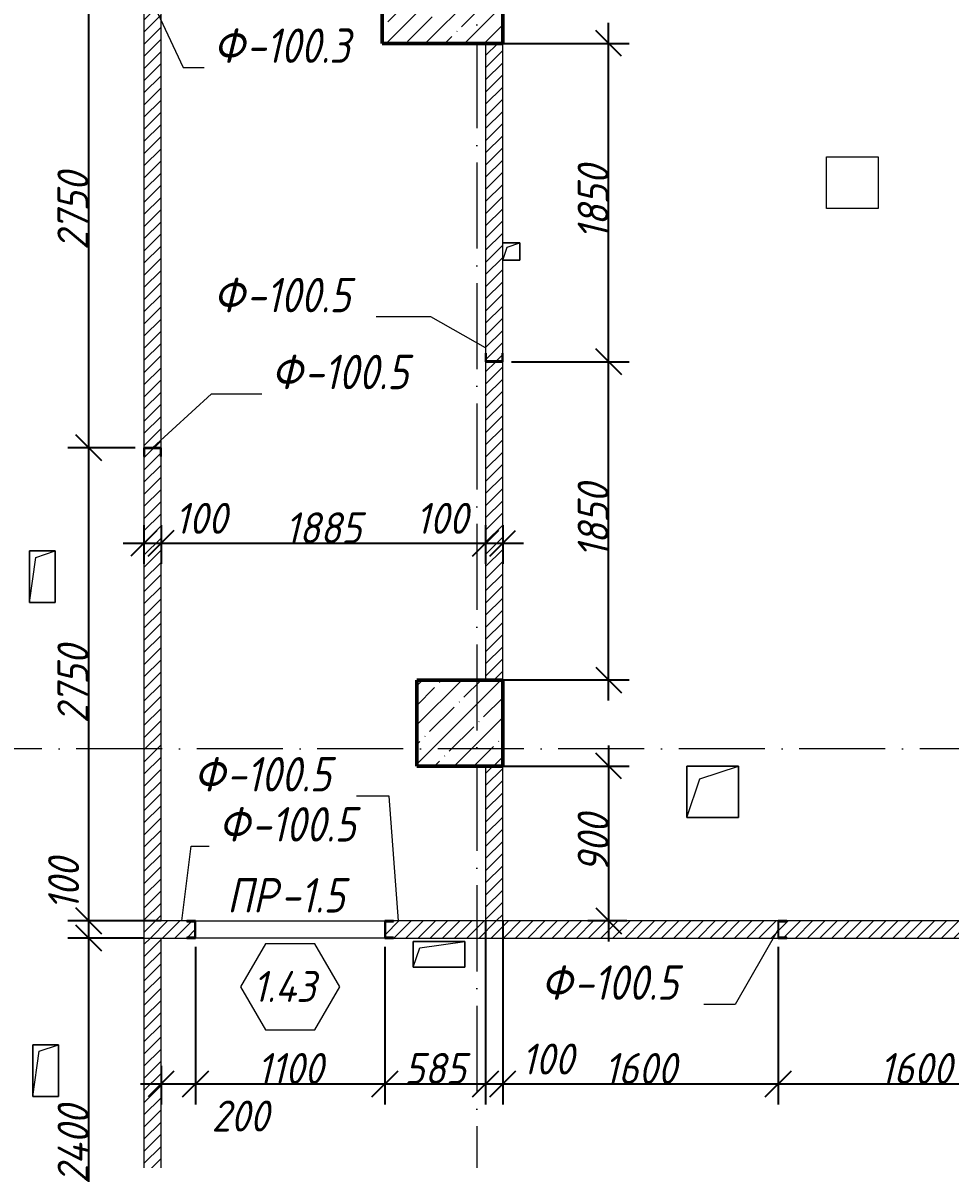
# Model space of a CAD drawing. Header units: millimetres. Extents: x -401725 to 250493, y 305116 to 802890.
# Drawn here: x -88539 to -83151, y 597612 to 604218 of the extents above; entities that cross this region are included whole.
import ezdxf

# ---------------------------------------------------------------- set-up
doc = ezdxf.new("R2010")
doc.units = ezdxf.units.MM
doc.linetypes.add('50_200_ШТРИХ_1Т_ш5_п1_п1_', pattern=[700, 500, -100, 0, -100])
for name, color, linetype, lineweight in [('A-____-____-DIMS', 7, 'Continuous', 9), ('A-DOOR-____-IDEN', 7, 'Continuous', 9), ('A-FLOR-____-OTLN', 7, 'Continuous', 9), ('A-GENM-____-IDEN', 7, 'Continuous', 9), ('A-GENM-____-MCUT', 7, 'Continuous', 25), ('A-GENM-____-OTLN', 7, 'Continuous', 9), ('A-GENM-____-OTLN-1', 7, 'Continuous', 25), ('A-WALL-FNSH-MCUT-1', 7, 'Continuous', 9), ('S-COLS-____-MCUT', 7, 'Continuous', 50), ('S-COLS-____-OTLN', 7, 'Continuous', 9), ('S-GRID-____-OTLN-1', 7, '50_200_ШТРИХ_1Т_ш5_п1_п1_', 9)]:
    doc.layers.add(name, color=color, linetype=linetype, lineweight=lineweight)
doc.layers.add('A-WALL-____-PATT-4', color=9, linetype='Continuous', lineweight=9, true_color=0x808080)
doc.layers.add('I-WALL-____-OTLN-2', color=7, linetype='Continuous', lineweight=9, true_color=0x000000)
doc.styles.add('ISOCPEUR_I_10', font='isocpeui.ttf', dxfattribs={"width": 0.9, "height": 180})
doc.styles.add('ISOCPEUR_I_14', font='isocpeui.ttf', dxfattribs={"width": 0.9, "height": 180})
doc.styles.add('ISOCPEUR_I_2', font='isocpeui.ttf', dxfattribs={"width": 0.85, "height": 2.3})
doc.dimstyles.new('ISO-1_8_0_9К_СРЕДНИЙ_Кладочные_5', dxfattribs={"dimscale": 304.8, "dimtxt": 179.276612, "dimasz": 0.492126, "dimexe": 0.393701, "dimexo": 0, "dimgap": 0, "dimtad": 1, "dimdec": 3, "dimrnd": 0.001, "dimdsep": 46, "dimtxsty": 'ISOCPEUR_I_10', "dimblk1": 'OBLIQUE', "dimblk2": 'OBLIQUE', "dimsah": 1, "dimcen": 0.09, "dimdle": 0.393701, "dimazin": 0, "dimtfac": 1, "dimtdec": 4, "dimtix": 1, "dimtmove": 2, "dimatfit": 3, "dimfxl": 1, "dimtvp": 1, "dimtolj": 1, "dimtzin": 0, "dimarcsym": 2})
doc.dimstyles.new('ISO-1_8_0_9К_СРЕДНИЙ_Кладочные_6', dxfattribs={"dimscale": 304.8, "dimtxt": 179.276612, "dimasz": 0.492126, "dimexe": 0.393701, "dimexo": 0, "dimgap": 0, "dimtad": 1, "dimdec": 3, "dimrnd": 0.001, "dimdsep": 46, "dimtxsty": 'ISOCPEUR_I_14', "dimblk1": 'OBLIQUE', "dimblk2": 'OBLIQUE', "dimsah": 1, "dimcen": 0.09, "dimdle": 0.393701, "dimazin": 0, "dimtfac": 1, "dimtdec": 4, "dimtix": 1, "dimtmove": 0, "dimatfit": 3, "dimfxl": 1, "dimtvp": 1, "dimtolj": 1, "dimtzin": 0, "dimarcsym": 2})
pattern_1 = [(45, (-175000.736, 544716.51), (-35.35534, 35.35534), [])]

# ---------------------------------------------------------------- blocks, each defined once
blk = doc.blocks.new('BSC_Колонна _Прямоугольная - 500х500-V126-АР1_Кладочный план 1 этажа в осях 1-64_Ю-ЯЯ')
at = {"layer": 'S-COLS-____-OTLN'}
h = blk.add_hatch(dxfattribs=at)
h.set_pattern_fill('FP_130', color=256, style=0, pattern_type=2)
h.set_pattern_definition([(315, (-55431.04, 89000), (114.04925, 114.04925), []), (315, (-55431.04, 88885.95), (114.04925, 114.04925), [201.613, -40.323, 3.353, -36.97])])
h.paths.add_polyline_path([(-250, 250), (-250, -250), (250, -250), (250, 250), (179.4, 250)], flags=0)
at = {"layer": 'S-COLS-____-MCUT'}
for p, q in [((250, 250), (-250, 250)), ((-250, 250), (-250, -250)), ((250, -250), (250, 250)), ((-250, -250), (250, -250))]:
    blk.add_line(p, q, dxfattribs=at)
blk = doc.blocks.new('BSC_Колонна _Прямоугольная - 500х700-V159-АР1_Кладочный план 1 этажа в осях 1-64_Ю-ЯЯ')
at = {"layer": 'S-COLS-____-OTLN'}
h = blk.add_hatch(dxfattribs=at)
h.set_pattern_fill('FP_164', color=256, style=0, pattern_type=2)
h.set_pattern_definition([(315, (-59631.04, 88900), (114.04925, 114.04925), []), (315, (-59631.04, 88785.95), (114.04925, 114.04925), [201.613, -40.323, 3.353, -36.97])])
h.paths.add_polyline_path([(-250, 350), (-250, -350), (250, -350), (250, 350)], flags=0)
at = {"layer": 'S-COLS-____-MCUT'}
for p, q in [((250, 350), (-250, 350)), ((-250, 350), (-250, -350)), ((250, -350), (250, 350)), ((-250, -350), (250, -350))]:
    blk.add_line(p, q, dxfattribs=at)
blk = doc.blocks.new('154_Фахверк_СКБ_Швеллер - Тип_100_4010-27789772-АР1_Кладочный план 1 этажа в осях 1-64_Ю-ЯЯ')
at = {"layer": 'A-GENM-____-MCUT'}
for p, q in [((175, 50), (125, 50)), ((125, 50), (125, -50)), ((128, 47), (175, 47)), ((128, -47), (128, 47)), ((175, 47), (175, 50)), ((125, -50), (175, -50)), ((175, -47), (128, -47)), ((175, -50), (175, -47))]:
    blk.add_line(p, q, dxfattribs=at)
blk = doc.blocks.new('AR_Отверстие прямоугольное _в плите_ - AR_Отверстие прямоугольное _в плите_-30459689-АР1_Кладочный план 1 этажа в осях 1-64_Ю-ЯЯ')
at = {"layer": 'A-GENM-____-OTLN'}
for p, q in [((150, 150), (-150, 150)), ((-150, 150), (-150, -150)), ((-75, 75), (150, 150)), ((150, -150), (150, 150)), ((-150, -150), (-75, 75)), ((-150, -150), (150, -150))]:
    blk.add_line(p, q, dxfattribs=at)
blk = doc.blocks.new('AR_Отверстие прямоугольное _в плите_ - AR_Отверстие прямоугольное _в плите_-30459702-АР1_Кладочный план 1 этажа в осях 1-64_Ю-ЯЯ')
at = {"layer": 'A-GENM-____-OTLN'}
for p, q in [((150, 75), (-150, 75)), ((-150, 75), (-150, -75)), ((-112.5, 37.5), (150, 75)), ((150, -75), (150, 75)), ((-150, -75), (-112.5, 37.5)), ((-150, -75), (150, -75))]:
    blk.add_line(p, q, dxfattribs=at)
blk = doc.blocks.new('AR_Отверстие прямоугольное _в плите_ - AR_Отверстие прямоугольное _в плите_-30459630-АР1_Кладочный план 1 этажа в осях 1-64_Ю-ЯЯ')
at = {"layer": 'A-GENM-____-OTLN'}
for p, q in [((75, 150), (-75, 150)), ((-75, 150), (-75, -150)), ((-37.5, 112.5), (75, 150)), ((75, -150), (75, 150)), ((-75, -150), (-37.5, 112.5)), ((-75, -150), (75, -150))]:
    blk.add_line(p, q, dxfattribs=at)
blk = doc.blocks.new('AR_Отверстие прямоугольное _в плите_ - AR_Отверстие прямоугольное _в плите_-30459871-АР1_Кладочный план 1 этажа в осях 1-64_Ю-ЯЯ')
at = {"layer": 'A-GENM-____-OTLN'}
for p, q in [((50, 50), (-50, 50)), ((-50, -50), (-25, 25)), ((-25, 25), (50, 50)), ((50, -50), (50, 50)), ((-50, -50), (50, -50))]:
    blk.add_line(p, q, dxfattribs=at)
blk = doc.blocks.new('Марка проема - марка проема-27336095-АР1_Кладочный план 1 этажа в осях 1-64_Ю-ЯЯ')
at = {"layer": 'A-DOOR-____-IDEN'}
for p, q in [((-1.439, 0.159), (-2.877, -2.333)), ((1.439, 0.159), (-1.439, 0.159)), ((2.877, -2.333), (1.439, 0.159)), ((-2.877, -2.333), (-1.439, -4.825)), ((1.439, -4.825), (2.877, -2.333)), ((-1.439, -4.825), (1.439, -4.825))]:
    blk.add_line(p, q, dxfattribs=at)
blk = doc.blocks.new('_Oblique')
at = {"color": 0, "linetype": 'ByBlock', "lineweight": -2}
blk.add_line((-0.5, -0.5), (0.5, 0.5), dxfattribs=at)
blk = doc.blocks.new('*D13070')
at = {"layer": 'A-____-____-DIMS', "color": 0, "lineweight": -2, "transparency": 16777216}
for p, q in [((-87535.7, 598847.6), (-87535.7, 597929.4)), ((-87735.7, 598155.4), (-87735.7, 597929.4)), ((-87855.7, 598049.4), (-87415.7, 598049.4))]:
    blk.add_line(p, q, dxfattribs=at)
at = {"layer": 'Defpoints', "color": 0, "transparency": 16777216}
for p in [(-87535.7, 598847.6), (-87735.7, 598155.4), (-87535.7, 598049.4)]:
    blk.add_point(p, dxfattribs=at)
at = {"layer": 'A-____-____-DIMS', "color": 0, "lineweight": -2, "transparency": 16777216, "xscale": 150, "yscale": 150, "zscale": 150, "rotation": 180}
blk.add_blockref('_Oblique', (-87735.7, 598049.4), dxfattribs=at)
at = {"layer": 'A-____-____-DIMS', "color": 0, "lineweight": -2, "transparency": 16777216, "xscale": 150, "yscale": 150, "zscale": 150}
blk.add_blockref('_Oblique', (-87535.7, 598049.4), dxfattribs=at)
at = {"layer": 'A-____-____-DIMS', "color": 0, "transparency": 16777216, "insert": (-87442.3, 597953.3), "char_height": 180, "width": 409.578, "attachment_point": 1, "line_spacing_factor": 1.149209, "style": 'ISOCPEUR_I_10'}
blk.add_mtext('\\A1;200', dxfattribs=at)
blk = doc.blocks.new('*D13071')
at = {"layer": 'A-____-____-DIMS', "color": 0, "lineweight": -2, "transparency": 16777216}
for p, q in [((-87535.7, 598847.6), (-87535.7, 597929.4)), ((-86435.7, 598847.6), (-86435.7, 597929.4)), ((-87655.7, 598049.4), (-86315.7, 598049.4))]:
    blk.add_line(p, q, dxfattribs=at)
at = {"layer": 'Defpoints', "color": 0, "transparency": 16777216}
for p in [(-87535.7, 598847.6), (-86435.7, 598847.6), (-86435.7, 598049.4)]:
    blk.add_point(p, dxfattribs=at)
at = {"layer": 'A-____-____-DIMS', "color": 0, "lineweight": -2, "transparency": 16777216, "xscale": 150, "yscale": 150, "zscale": 150, "rotation": 180}
blk.add_blockref('_Oblique', (-87535.7, 598049.4), dxfattribs=at)
at = {"layer": 'A-____-____-DIMS', "color": 0, "lineweight": -2, "transparency": 16777216, "xscale": 150, "yscale": 150, "zscale": 150}
blk.add_blockref('_Oblique', (-86435.7, 598049.4), dxfattribs=at)
at = {"layer": 'A-____-____-DIMS', "color": 0, "transparency": 16777216, "insert": (-86985.7, 598139.4), "char_height": 180, "width": 463.361, "attachment_point": 5, "style": 'ISOCPEUR_I_14'}
blk.add_mtext('\\A1;1100', dxfattribs=at)
blk = doc.blocks.new('*D13072')
at = {"layer": 'A-____-____-DIMS', "color": 0, "lineweight": -2, "transparency": 16777216}
for p, q in [((-85850.7, 598997.6), (-85850.7, 597929.4)), ((-86435.7, 598847.6), (-86435.7, 597929.4)), ((-86555.7, 598049.4), (-85730.7, 598049.4))]:
    blk.add_line(p, q, dxfattribs=at)
at = {"layer": 'Defpoints', "color": 0, "transparency": 16777216}
for p in [(-85850.7, 598997.6), (-86435.7, 598847.6), (-85850.7, 598049.4)]:
    blk.add_point(p, dxfattribs=at)
at = {"layer": 'A-____-____-DIMS', "color": 0, "lineweight": -2, "transparency": 16777216, "xscale": 150, "yscale": 150, "zscale": 150, "rotation": 180}
blk.add_blockref('_Oblique', (-86435.7, 598049.4), dxfattribs=at)
at = {"layer": 'A-____-____-DIMS', "color": 0, "lineweight": -2, "transparency": 16777216, "xscale": 150, "yscale": 150, "zscale": 150}
blk.add_blockref('_Oblique', (-85850.7, 598049.4), dxfattribs=at)
at = {"layer": 'A-____-____-DIMS', "color": 0, "transparency": 16777216, "insert": (-86143.2, 598139.4), "char_height": 180, "width": 409.578, "attachment_point": 5, "style": 'ISOCPEUR_I_14'}
blk.add_mtext('\\A1;585', dxfattribs=at)
blk = doc.blocks.new('*D13073')
at = {"layer": 'A-____-____-DIMS', "color": 0, "lineweight": -2, "transparency": 16777216}
for p, q in [((-85850.7, 598997.6), (-85850.7, 597929.4)), ((-85750.7, 598997.6), (-85750.7, 597929.4)), ((-85970.7, 598049.4), (-85630.7, 598049.4))]:
    blk.add_line(p, q, dxfattribs=at)
at = {"layer": 'Defpoints', "color": 0, "transparency": 16777216}
for p in [(-85850.7, 598997.6), (-85750.7, 598997.6), (-85750.7, 598049.4)]:
    blk.add_point(p, dxfattribs=at)
at = {"layer": 'A-____-____-DIMS', "color": 0, "lineweight": -2, "transparency": 16777216, "xscale": 150, "yscale": 150, "zscale": 150, "rotation": 180}
blk.add_blockref('_Oblique', (-85850.7, 598049.4), dxfattribs=at)
at = {"layer": 'A-____-____-DIMS', "color": 0, "lineweight": -2, "transparency": 16777216, "xscale": 150, "yscale": 150, "zscale": 150}
blk.add_blockref('_Oblique', (-85750.7, 598049.4), dxfattribs=at)
at = {"layer": 'A-____-____-DIMS', "color": 0, "transparency": 16777216, "insert": (-85640.8, 598284.5), "char_height": 180, "width": 368.207, "attachment_point": 1, "line_spacing_factor": 1.149209, "style": 'ISOCPEUR_I_10'}
blk.add_mtext('\\A1;100', dxfattribs=at)
blk = doc.blocks.new('*D13074')
at = {"layer": 'A-____-____-DIMS', "color": 0, "lineweight": -2, "transparency": 16777216}
for p, q in [((-85750.7, 598997.6), (-85750.7, 597929.4)), ((-84150.7, 598847.6), (-84150.7, 597929.4)), ((-85870.7, 598049.4), (-84030.7, 598049.4))]:
    blk.add_line(p, q, dxfattribs=at)
at = {"layer": 'Defpoints', "color": 0, "transparency": 16777216}
for p in [(-85750.7, 598997.6), (-84150.7, 598847.6), (-84150.7, 598049.4)]:
    blk.add_point(p, dxfattribs=at)
at = {"layer": 'A-____-____-DIMS', "color": 0, "lineweight": -2, "transparency": 16777216, "xscale": 150, "yscale": 150, "zscale": 150, "rotation": 180}
blk.add_blockref('_Oblique', (-85750.7, 598049.4), dxfattribs=at)
at = {"layer": 'A-____-____-DIMS', "color": 0, "lineweight": -2, "transparency": 16777216, "xscale": 150, "yscale": 150, "zscale": 150}
blk.add_blockref('_Oblique', (-84150.7, 598049.4), dxfattribs=at)
at = {"layer": 'A-____-____-DIMS', "color": 0, "transparency": 16777216, "insert": (-84950.7, 598139.4), "char_height": 180, "width": 504.733, "attachment_point": 5, "style": 'ISOCPEUR_I_14'}
blk.add_mtext('\\A1;1600', dxfattribs=at)
blk = doc.blocks.new('*D13075')
at = {"layer": 'A-____-____-DIMS', "color": 0, "lineweight": -2, "transparency": 16777216}
for p, q in [((-82550.7, 598997.6), (-82550.7, 597929.4)), ((-84150.7, 598847.6), (-84150.7, 597929.4)), ((-84270.7, 598049.4), (-82430.7, 598049.4))]:
    blk.add_line(p, q, dxfattribs=at)
at = {"layer": 'Defpoints', "color": 0, "transparency": 16777216}
for p in [(-82550.7, 598997.6), (-84150.7, 598847.6), (-82550.7, 598049.4)]:
    blk.add_point(p, dxfattribs=at)
at = {"layer": 'A-____-____-DIMS', "color": 0, "lineweight": -2, "transparency": 16777216, "xscale": 150, "yscale": 150, "zscale": 150, "rotation": 180}
blk.add_blockref('_Oblique', (-84150.7, 598049.4), dxfattribs=at)
at = {"layer": 'A-____-____-DIMS', "color": 0, "lineweight": -2, "transparency": 16777216, "xscale": 150, "yscale": 150, "zscale": 150}
blk.add_blockref('_Oblique', (-82550.7, 598049.4), dxfattribs=at)
at = {"layer": 'A-____-____-DIMS', "color": 0, "transparency": 16777216, "insert": (-83350.7, 598139.4), "char_height": 180, "width": 504.733, "attachment_point": 5, "style": 'ISOCPEUR_I_14'}
blk.add_mtext('\\A1;1600', dxfattribs=at)
blk = doc.blocks.new('*D13099')
at = {"layer": 'A-____-____-DIMS', "color": 0, "lineweight": -2, "transparency": 16777216}
for p, q in [((-85135.5, 600017.6), (-85135.5, 598877.6)), ((-85750.7, 599897.6), (-85015.5, 599897.6)), ((-85029.4, 598997.6), (-85255.5, 598997.6))]:
    blk.add_line(p, q, dxfattribs=at)
at = {"layer": 'Defpoints', "color": 0, "transparency": 16777216}
for p in [(-85750.7, 599897.6), (-85135.5, 598997.6), (-85029.4, 598997.6)]:
    blk.add_point(p, dxfattribs=at)
at = {"layer": 'A-____-____-DIMS', "color": 0, "lineweight": -2, "transparency": 16777216, "xscale": 150, "yscale": 150, "zscale": 150}
for p, rotation in [((-85135.5, 599897.6), 90), ((-85135.5, 598997.6), 270)]:
    blk.add_blockref('_Oblique', p, dxfattribs=dict(at, rotation=rotation))
at = {"layer": 'A-____-____-DIMS', "color": 0, "transparency": 16777216, "insert": (-85225.5, 599447.6), "char_height": 180, "width": 409.578, "attachment_point": 5, "rotation": 90, "style": 'ISOCPEUR_I_14'}
blk.add_mtext('\\A1;900', dxfattribs=at)
blk = doc.blocks.new('*D13100')
at = {"layer": 'A-____-____-DIMS', "color": 0, "lineweight": -2, "transparency": 16777216}
for p, q in [((-85135.5, 600277.6), (-85135.5, 602367.6)), ((-85700.7, 602247.6), (-85015.5, 602247.6)), ((-85750.7, 600397.6), (-85015.5, 600397.6))]:
    blk.add_line(p, q, dxfattribs=at)
at = {"layer": 'Defpoints', "color": 0, "transparency": 16777216}
for p in [(-85700.7, 602247.6), (-85135.5, 602247.6), (-85750.7, 600397.6)]:
    blk.add_point(p, dxfattribs=at)
at = {"layer": 'A-____-____-DIMS', "color": 0, "lineweight": -2, "transparency": 16777216, "xscale": 150, "yscale": 150, "zscale": 150}
for p, rotation in [((-85135.5, 602247.6), 90), ((-85135.5, 600397.6), 270)]:
    blk.add_blockref('_Oblique', p, dxfattribs=dict(at, rotation=rotation))
at = {"layer": 'A-____-____-DIMS', "color": 0, "transparency": 16777216, "insert": (-85225.5, 601322.6), "char_height": 180, "width": 504.733, "attachment_point": 5, "rotation": 90, "style": 'ISOCPEUR_I_14'}
blk.add_mtext('\\A1;1850', dxfattribs=at)
blk = doc.blocks.new('*D13101')
at = {"layer": 'A-____-____-DIMS', "color": 0, "lineweight": -2, "transparency": 16777216}
for p, q in [((-85135.5, 602127.6), (-85135.5, 604217.6)), ((-85750.7, 604097.6), (-85015.5, 604097.6)), ((-85700.7, 602247.6), (-85015.5, 602247.6))]:
    blk.add_line(p, q, dxfattribs=at)
at = {"layer": 'Defpoints', "color": 0, "transparency": 16777216}
for p in [(-85750.7, 604097.6), (-85135.5, 604097.6), (-85700.7, 602247.6)]:
    blk.add_point(p, dxfattribs=at)
at = {"layer": 'A-____-____-DIMS', "color": 0, "lineweight": -2, "transparency": 16777216, "xscale": 150, "yscale": 150, "zscale": 150}
for p, rotation in [((-85135.5, 604097.6), 90), ((-85135.5, 602247.6), 270)]:
    blk.add_blockref('_Oblique', p, dxfattribs=dict(at, rotation=rotation))
at = {"layer": 'A-____-____-DIMS', "color": 0, "transparency": 16777216, "insert": (-85225.5, 603172.6), "char_height": 180, "width": 504.733, "attachment_point": 5, "rotation": 90, "style": 'ISOCPEUR_I_14'}
blk.add_mtext('\\A1;1850', dxfattribs=at)
blk = doc.blocks.new('*D13131')
at = {"layer": 'A-____-____-DIMS', "color": 0, "lineweight": -2, "transparency": 16777216}
for p, q in [((-87835.7, 601298.1), (-87835.7, 601072)), ((-87735.7, 601298.1), (-87735.7, 601072)), ((-87955.7, 601192), (-87615.7, 601192))]:
    blk.add_line(p, q, dxfattribs=at)
at = {"layer": 'Defpoints', "color": 0, "transparency": 16777216}
for p in [(-87835.7, 601298.1), (-87735.7, 601298.1), (-87735.7, 601192)]:
    blk.add_point(p, dxfattribs=at)
at = {"layer": 'A-____-____-DIMS', "color": 0, "lineweight": -2, "transparency": 16777216, "xscale": 150, "yscale": 150, "zscale": 150, "rotation": 180}
blk.add_blockref('_Oblique', (-87835.7, 601192), dxfattribs=at)
at = {"layer": 'A-____-____-DIMS', "color": 0, "lineweight": -2, "transparency": 16777216, "xscale": 150, "yscale": 150, "zscale": 150}
blk.add_blockref('_Oblique', (-87735.7, 601192), dxfattribs=at)
at = {"layer": 'A-____-____-DIMS', "color": 0, "transparency": 16777216, "insert": (-87655.1, 601427.2), "char_height": 180, "width": 368.207, "attachment_point": 1, "line_spacing_factor": 1.149209, "style": 'ISOCPEUR_I_10'}
blk.add_mtext('\\A1;100', dxfattribs=at)
blk = doc.blocks.new('*D13132')
at = {"layer": 'A-____-____-DIMS', "color": 0, "lineweight": -2, "transparency": 16777216}
for p, q in [((-87735.7, 601298.1), (-87735.7, 601072)), ((-85850.7, 601298.1), (-85850.7, 601072)), ((-87855.7, 601192), (-85730.7, 601192))]:
    blk.add_line(p, q, dxfattribs=at)
at = {"layer": 'Defpoints', "color": 0, "transparency": 16777216}
for p in [(-87735.7, 601298.1), (-85850.7, 601298.1), (-85850.7, 601192)]:
    blk.add_point(p, dxfattribs=at)
at = {"layer": 'A-____-____-DIMS', "color": 0, "lineweight": -2, "transparency": 16777216, "xscale": 150, "yscale": 150, "zscale": 150, "rotation": 180}
blk.add_blockref('_Oblique', (-87735.7, 601192), dxfattribs=at)
at = {"layer": 'A-____-____-DIMS', "color": 0, "lineweight": -2, "transparency": 16777216, "xscale": 150, "yscale": 150, "zscale": 150}
blk.add_blockref('_Oblique', (-85850.7, 601192), dxfattribs=at)
at = {"layer": 'A-____-____-DIMS', "color": 0, "transparency": 16777216, "insert": (-86793.2, 601282), "char_height": 180, "width": 504.733, "attachment_point": 5, "style": 'ISOCPEUR_I_14'}
blk.add_mtext('\\A1;1885', dxfattribs=at)
blk = doc.blocks.new('*D13133')
at = {"layer": 'A-____-____-DIMS', "color": 0, "lineweight": -2, "transparency": 16777216}
for p, q in [((-85850.7, 601298.1), (-85850.7, 601072)), ((-85750.7, 601298.1), (-85750.7, 601072)), ((-85970.7, 601192), (-85630.7, 601192))]:
    blk.add_line(p, q, dxfattribs=at)
at = {"layer": 'Defpoints', "color": 0, "transparency": 16777216}
for p in [(-85850.7, 601298.1), (-85750.7, 601298.1), (-85750.7, 601192)]:
    blk.add_point(p, dxfattribs=at)
at = {"layer": 'A-____-____-DIMS', "color": 0, "lineweight": -2, "transparency": 16777216, "xscale": 150, "yscale": 150, "zscale": 150, "rotation": 180}
blk.add_blockref('_Oblique', (-85850.7, 601192), dxfattribs=at)
at = {"layer": 'A-____-____-DIMS', "color": 0, "lineweight": -2, "transparency": 16777216, "xscale": 150, "yscale": 150, "zscale": 150}
blk.add_blockref('_Oblique', (-85750.7, 601192), dxfattribs=at)
at = {"layer": 'A-____-____-DIMS', "color": 0, "transparency": 16777216, "insert": (-86255.8, 601427.2), "char_height": 180, "width": 368.207, "attachment_point": 1, "line_spacing_factor": 1.149209, "style": 'ISOCPEUR_I_10'}
blk.add_mtext('\\A1;100', dxfattribs=at)
blk = doc.blocks.new('*D12864')
at = {"layer": 'A-____-____-DIMS', "color": 0, "lineweight": -2, "transparency": 16777216}
for p, q in [((-88156.8, 604617.6), (-88156.8, 601627.6)), ((-87885.7, 604497.6), (-88276.8, 604497.6)), ((-87885.7, 601747.6), (-88276.8, 601747.6))]:
    blk.add_line(p, q, dxfattribs=at)
at = {"layer": 'Defpoints', "color": 0, "transparency": 16777216}
for p in [(-87885.7, 604497.6), (-88156.8, 601747.6), (-87885.7, 601747.6)]:
    blk.add_point(p, dxfattribs=at)
at = {"layer": 'A-____-____-DIMS', "color": 0, "lineweight": -2, "transparency": 16777216, "xscale": 150, "yscale": 150, "zscale": 150}
for p, rotation in [((-88156.8, 604497.6), 90), ((-88156.8, 601747.6), 270)]:
    blk.add_blockref('_Oblique', p, dxfattribs=dict(at, rotation=rotation))
at = {"layer": 'A-____-____-DIMS', "color": 0, "transparency": 16777216, "insert": (-88247.9, 603122.6), "char_height": 180, "width": 546.104, "attachment_point": 5, "rotation": 90, "style": 'ISOCPEUR_I_14'}
blk.add_mtext('\\A1;2750', dxfattribs=at)
blk = doc.blocks.new('*D12865')
at = {"layer": 'A-____-____-DIMS', "color": 0, "lineweight": -2, "transparency": 16777216}
for p, q in [((-88156.8, 601867.6), (-88156.8, 598877.6)), ((-87885.7, 601747.6), (-88276.8, 601747.6)), ((-87735.7, 598997.6), (-88276.8, 598997.6))]:
    blk.add_line(p, q, dxfattribs=at)
at = {"layer": 'Defpoints', "color": 0, "transparency": 16777216}
for p in [(-87885.7, 601747.6), (-88156.8, 598997.6), (-87735.7, 598997.6)]:
    blk.add_point(p, dxfattribs=at)
at = {"layer": 'A-____-____-DIMS', "color": 0, "lineweight": -2, "transparency": 16777216, "xscale": 150, "yscale": 150, "zscale": 150}
for p, rotation in [((-88156.8, 601747.6), 90), ((-88156.8, 598997.6), 270)]:
    blk.add_blockref('_Oblique', p, dxfattribs=dict(at, rotation=rotation))
at = {"layer": 'A-____-____-DIMS', "color": 0, "transparency": 16777216, "insert": (-88247.9, 600372.6), "char_height": 180, "width": 546.104, "attachment_point": 5, "rotation": 90, "style": 'ISOCPEUR_I_14'}
blk.add_mtext('\\A1;2750', dxfattribs=at)
blk = doc.blocks.new('*D12866')
at = {"layer": 'A-____-____-DIMS', "color": 0, "lineweight": -2, "transparency": 16777216}
for p, q in [((-88156.8, 599117.6), (-88156.8, 598777.6)), ((-87735.7, 598997.6), (-88276.8, 598997.6)), ((-87835.7, 598897.6), (-88276.8, 598897.6))]:
    blk.add_line(p, q, dxfattribs=at)
at = {"layer": 'Defpoints', "color": 0, "transparency": 16777216}
for p in [(-87735.7, 598997.6), (-88156.8, 598897.6), (-87835.7, 598897.6)]:
    blk.add_point(p, dxfattribs=at)
at = {"layer": 'A-____-____-DIMS', "color": 0, "lineweight": -2, "transparency": 16777216, "xscale": 150, "yscale": 150, "zscale": 150}
for p, rotation in [((-88156.8, 598997.6), 90), ((-88156.8, 598897.6), 270)]:
    blk.add_blockref('_Oblique', p, dxfattribs=dict(at, rotation=rotation))
at = {"layer": 'A-____-____-DIMS', "color": 0, "transparency": 16777216, "insert": (-88391.9, 599058.9), "char_height": 180, "width": 368.207, "attachment_point": 1, "rotation": 90, "line_spacing_factor": 1.149209, "style": 'ISOCPEUR_I_10'}
blk.add_mtext('\\A1;100', dxfattribs=at)
blk = doc.blocks.new('*D12867')
at = {"layer": 'A-____-____-DIMS', "color": 0, "lineweight": -2, "transparency": 16777216}
for p, q in [((-88156.8, 599017.6), (-88156.8, 596377.6)), ((-87835.7, 598897.6), (-88276.8, 598897.6)), ((-88050.7, 596497.6), (-88276.8, 596497.6))]:
    blk.add_line(p, q, dxfattribs=at)
at = {"layer": 'Defpoints', "color": 0, "transparency": 16777216}
for p in [(-87835.7, 598897.6), (-88156.8, 596497.6), (-88050.7, 596497.6)]:
    blk.add_point(p, dxfattribs=at)
at = {"layer": 'A-____-____-DIMS', "color": 0, "lineweight": -2, "transparency": 16777216, "xscale": 150, "yscale": 150, "zscale": 150}
for p, rotation in [((-88156.8, 598897.6), 90), ((-88156.8, 596497.6), 270)]:
    blk.add_blockref('_Oblique', p, dxfattribs=dict(at, rotation=rotation))
at = {"layer": 'A-____-____-DIMS', "color": 0, "transparency": 16777216, "insert": (-88246.8, 597697.6), "char_height": 180, "width": 562.653, "attachment_point": 5, "rotation": 90, "style": 'ISOCPEUR_I_14'}
blk.add_mtext('\\A1;2400', dxfattribs=at)

msp = doc.modelspace()

# ---------------------------------------------------------------- hatches: boundary and pattern name
at = {"layer": 'A-WALL-____-PATT-4'}
h = msp.add_hatch(dxfattribs=at)
h.set_pattern_fill('FP_5', color=256, style=0, pattern_type=2)
h.set_pattern_definition(pattern_1)
h.paths.add_polyline_path([(-87735.7357, 598997.5526), (-87735.7357, 601697.5526), (-87738.7357, 601697.5526), (-87738.7357, 601744.5526), (-87832.7357, 601744.5526), (-87832.7357, 601697.5526), (-87835.7357, 601697.5526), (-87835.7357, 598997.5526)], flags=0)
h.paths.add_polyline_path([(-87785.7357, 601747.5526), (-87735.7357, 601747.5526), (-87735.7357, 604447.5526), (-87738.7357, 604447.5526), (-87738.7357, 604494.5526), (-87832.7357, 604494.5526), (-87832.7357, 604447.5526), (-87835.7357, 604447.5526), (-87835.7357, 601747.5526), (-87832.7357, 601747.5526)], flags=0)
h.paths.add_polyline_path([(-87832.7357, 605600.5526), (-87738.7357, 605600.5526), (-87738.7357, 605647.5526), (-87735.7357, 605647.5526), (-87735.7357, 606497.5526), (-87835.7357, 606497.5526), (-87835.7357, 605647.5526), (-87832.7357, 605647.5526)], flags=0)
h = msp.add_hatch(dxfattribs=at)
h.set_pattern_fill('FP_5', color=256, style=0, pattern_type=2)
h.set_pattern_definition(pattern_1)
h.paths.add_polyline_path([(-85750.7357, 600397.5526), (-85750.7357, 602247.5526), (-85850.7357, 602247.5526), (-85850.7357, 600397.5526)], flags=0)
h.paths.add_polyline_path([(-85753.7357, 602250.5526), (-85753.7357, 602297.5526), (-85750.7357, 602297.5526), (-85750.7357, 604097.5526), (-85850.7357, 604097.5526), (-85850.7357, 602297.5526), (-85847.7357, 602297.5526), (-85847.7357, 602250.5526)], flags=0)
h = msp.add_hatch(dxfattribs=at)
h.set_pattern_fill('FP_5', color=256, style=0, pattern_type=2)
h.set_pattern_definition(pattern_1)
h.paths.add_polyline_path([(-85850.7357, 598997.5526), (-85750.7357, 598997.5526), (-85750.7357, 599897.5526), (-85850.7357, 599897.5526)], flags=0)
h = msp.add_hatch(dxfattribs=at)
h.set_pattern_fill('FP_5', color=256, style=0, pattern_type=2)
h.set_pattern_definition(pattern_1)
h.paths.add_polyline_path([(-78634.7357, 598897.5526), (-78350.7357, 598897.5526), (-78350.7357, 598997.5526), (-78634.7357, 598997.5526), (-78634.7357, 598989.9526), (-78676.2357, 598989.9526), (-78676.2357, 598905.1526), (-78634.7357, 598905.1526)], flags=0)
h.paths.add_polyline_path([(-81339.6716, 598897.5526), (-79830.7357, 598897.5526), (-79830.7357, 598900.5526), (-79783.7357, 598900.5526), (-79783.7357, 598994.5526), (-79830.7357, 598994.5526), (-79830.7357, 598997.5526), (-84100.7357, 598997.5526), (-84100.7357, 598994.5526), (-84147.7357, 598994.5526), (-84147.7357, 598900.5526), (-84100.7357, 598900.5526), (-84100.7357, 598897.5526), (-83107.1359, 598897.5526)], flags=0)
h.paths.add_polyline_path([(-77650.7357, 598897.5526), (-77650.7357, 598997.5526), (-78150.7357, 598997.5526), (-78150.7357, 598897.5526), (-77804.743, 598897.5526)], flags=0)
h.paths.add_polyline_path([(-84150.7357, 598897.5526), (-84150.7357, 598997.5526), (-86385.7357, 598997.5526), (-86385.7357, 598994.5526), (-86432.7357, 598994.5526), (-86432.7357, 598900.5526), (-86385.7357, 598900.5526), (-86385.7357, 598897.5526), (-84874.6002, 598897.5526)], flags=0)
h.paths.add_polyline_path([(-87835.7357, 598897.5526), (-87585.7357, 598897.5526), (-87585.7357, 598900.5526), (-87538.7357, 598900.5526), (-87538.7357, 598994.5526), (-87585.7357, 598994.5526), (-87585.7357, 598997.5526), (-87835.7357, 598997.5526)], flags=0)
h = msp.add_hatch(dxfattribs=at)
h.set_pattern_fill('FP_5', color=256, style=0, pattern_type=2)
h.set_pattern_definition(pattern_1)
h.paths.add_polyline_path([(-87835.7357, 596497.5526), (-87735.7357, 596497.5526), (-87735.7357, 598897.5526), (-87835.7357, 598897.5526), (-87835.7357, 598712.499)], flags=0)

# ---------------------------------------------------------------- linework, layer by layer
at = {"layer": 'A-FLOR-____-OTLN'}
for p, q in [((-83870.2789, 603437.5526), (-83570.2789, 603437.5526)), ((-83870.2789, 603137.5526), (-83870.2789, 603437.5526)), ((-83570.2789, 603437.5526), (-83570.2789, 603137.5526)), ((-83570.2789, 603137.5526), (-83870.2789, 603137.5526)), ((-85750.7357, 602937.5526), (-85650.7357, 602937.5526)), ((-85650.7357, 602937.5526), (-85650.7357, 602837.5526)), ((-85650.7357, 602837.5526), (-85750.7357, 602837.5526)), ((-88500.7357, 601147.5526), (-88350.7357, 601147.5526)), ((-88500.7357, 600847.5526), (-88500.7357, 601147.5526)), ((-88350.7357, 601147.5526), (-88350.7357, 600847.5526)), ((-88350.7357, 600847.5526), (-88500.7357, 600847.5526)), ((-84680.7357, 599897.5526), (-84380.7357, 599897.5526)), ((-84680.7357, 599597.5526), (-84680.7357, 599897.5526)), ((-84380.7357, 599897.5526), (-84380.7357, 599597.5526)), ((-84380.7357, 599597.5526), (-84680.7357, 599597.5526)), ((-86270.7357, 598727.5526), (-86270.7357, 598877.5526)), ((-86270.7357, 598877.5526), (-85970.7357, 598877.5526)), ((-85970.7357, 598877.5526), (-85970.7357, 598727.5526)), ((-85970.7357, 598727.5526), (-86270.7357, 598727.5526)), ((-88480.7357, 598277.5526), (-88330.7357, 598277.5526)), ((-88480.7357, 597977.5526), (-88480.7357, 598277.5526)), ((-88330.7357, 598277.5526), (-88330.7357, 597977.5526)), ((-88330.7357, 597977.5526), (-88480.7357, 597977.5526))]:
    msp.add_line(p, q, dxfattribs=at)
at = {"layer": 'A-GENM-____-IDEN'}
for p, q in [((-87785.7357, 604337.5526), (-87607.9667, 603957.4096)), ((-87607.9667, 603957.4096), (-87485.7357, 603957.4096)), ((-86168.2357, 602507.8022), (-86485.7357, 602507.8022)), ((-85850.7357, 602327.5526), (-86168.2357, 602507.8022)), ((-87785.7357, 601747.5526), (-87442.629, 602060.6679)), ((-87442.629, 602060.6679), (-87149.5224, 602060.6679)), ((-86410.7357, 599722.5024), (-86599.5554, 599722.5024)), ((-86355.7357, 598997.5526), (-86410.7357, 599722.5024)), ((-87615.7357, 598997.5526), (-87560.7357, 599431.5355)), ((-87560.7357, 599431.5355), (-87455.4166, 599431.5355)), ((-84150.7357, 598947.5526), (-84400.0111, 598511.5355)), ((-84400.0111, 598511.5355), (-84582.3017, 598511.5355))]:
    msp.add_line(p, q, dxfattribs=at)
at = {"layer": 'A-WALL-FNSH-MCUT-1'}
for p, q in [((-87835.7357, 604447.5526), (-87835.7357, 601747.5526)), ((-87735.7357, 601747.5526), (-87735.7357, 604447.5526)), ((-85850.7357, 604097.5526), (-85850.7357, 602297.5526)), ((-85750.7357, 602297.5526), (-85750.7357, 604097.5526)), ((-85850.7357, 602247.5526), (-85850.7357, 600397.5526)), ((-85750.7357, 600397.5526), (-85750.7357, 602247.5526)), ((-87835.7357, 601697.5526), (-87835.7357, 596497.5526)), ((-87735.7357, 598997.5526), (-87735.7357, 601697.5526)), ((-85850.7357, 599897.5526), (-85850.7357, 598997.5526)), ((-85750.7357, 598997.5526), (-85750.7357, 599897.5526)), ((-87585.7357, 598997.5526), (-87735.7357, 598997.5526)), ((-84150.7357, 598997.5526), (-86385.7357, 598997.5526)), ((-79830.7357, 598997.5526), (-84100.7357, 598997.5526)), ((-87835.7357, 598897.5526), (-87585.7357, 598897.5526)), ((-87735.7357, 596397.5526), (-87735.7357, 598897.5526)), ((-86385.7357, 598897.5526), (-84150.7357, 598897.5526)), ((-84100.7357, 598897.5526), (-79830.7357, 598897.5526))]:
    msp.add_line(p, q, dxfattribs=at)
at = {"layer": 'I-WALL-____-OTLN-2'}
for p, q in [((-87535.7357, 598997.5526), (-86435.7357, 598997.5526)), ((-86435.7357, 598897.5526), (-87535.7357, 598897.5526))]:
    msp.add_line(p, q, dxfattribs=at)
at = {"layer": 'S-GRID-____-OTLN-1'}
for p, q in [((-85900.7357, 635609.362), (-85900.7357, 584985.5274)), ((-70926.3291, 599997.5526), (-179669.5059, 599997.5526))]:
    msp.add_line(p, q, dxfattribs=at)

# ---------------------------------------------------------------- block references
at = {"layer": 'A-DOOR-____-IDEN', "xscale": 99.99999999999993, "yscale": 99.99999999999993, "zscale": 99.99999999999993}
msp.add_blockref('Марка проема - марка проема-27336095-АР1_Кладочный план 1 этажа в осях 1-64_Ю-ЯЯ', (-86985.7357, 598847.5526), dxfattribs=at)
at = {"layer": 'A-GENM-____-OTLN'}
for name, p in [('AR_Отверстие прямоугольное _в плите_ - AR_Отверстие прямоугольное _в плите_-30459871-АР1_Кладочный план 1 этажа в осях 1-64_Ю-ЯЯ', (-85700.7357, 602887.5526)), ('AR_Отверстие прямоугольное _в плите_ - AR_Отверстие прямоугольное _в плите_-30459630-АР1_Кладочный план 1 этажа в осях 1-64_Ю-ЯЯ', (-88425.7357, 600997.5526)), ('AR_Отверстие прямоугольное _в плите_ - AR_Отверстие прямоугольное _в плите_-30459689-АР1_Кладочный план 1 этажа в осях 1-64_Ю-ЯЯ', (-84530.7357, 599747.5526)), ('AR_Отверстие прямоугольное _в плите_ - AR_Отверстие прямоугольное _в плите_-30459702-АР1_Кладочный план 1 этажа в осях 1-64_Ю-ЯЯ', (-86120.7357, 598802.5526)), ('AR_Отверстие прямоугольное _в плите_ - AR_Отверстие прямоугольное _в плите_-30459630-АР1_Кладочный план 1 этажа в осях 1-64_Ю-ЯЯ', (-88405.7357, 598127.5526))]:
    msp.add_blockref(name, p, dxfattribs=at)
at = {"layer": 'A-GENM-____-OTLN-1'}
for p, rotation in [((-85800.7357, 602122.5526), 89.99999999999993), ((-87785.7357, 601872.5526), 269.9999999999999), ((-87410.7357, 598947.5526), 180)]:
    msp.add_blockref('154_Фахверк_СКБ_Швеллер - Тип_100_4010-27789772-АР1_Кладочный план 1 этажа в осях 1-64_Ю-ЯЯ', p, dxfattribs=dict(at, rotation=rotation))
for p in [(-86560.7357, 598947.5526), (-84275.7357, 598947.5526)]:
    msp.add_blockref('154_Фахверк_СКБ_Швеллер - Тип_100_4010-27789772-АР1_Кладочный план 1 этажа в осях 1-64_Ю-ЯЯ', p, dxfattribs=at)
at = {"layer": 'S-COLS-____-OTLN', "rotation": 89.9999999999999}
for name, p in [('BSC_Колонна _Прямоугольная - 500х700-V159-АР1_Кладочный план 1 этажа в осях 1-64_Ю-ЯЯ', (-86100.7357, 604347.5526)), ('BSC_Колонна _Прямоугольная - 500х500-V126-АР1_Кладочный план 1 этажа в осях 1-64_Ю-ЯЯ', (-86000.7357, 600147.5526))]:
    msp.add_blockref(name, p, dxfattribs=at)

# ---------------------------------------------------------------- texts
at = {"layer": 'A-DOOR-____-IDEN', "attachment_point": 1}
for s, insert, char_height, width, style in [('ПР', (-87352.2561, 599246.0721), 200, 375.18975, 'ISOCPEUR_I_2'), ('-1.5', (-87042.6936, 599246.0721), 200, 505.063125, 'ISOCPEUR_I_2'), ('1.43', (-87201.9248, 598706.3721), 180, 476.202375, 'ISOCPEUR_I_14')]:
    msp.add_mtext(s, dxfattribs=dict(at, insert=insert, char_height=char_height, width=width, style=style))
at = {"layer": 'A-GENM-____-IDEN', "char_height": 200, "attachment_point": 1, "style": 'ISOCPEUR_I_2'}
for s, insert, width in [('\\fISOCPEUR|b0|i1|c204|p34|;\\W.9;Ф', (-87432.2924, 604184.5258), 230.886), ('-100.3', (-87241.7924, 604184.5258), 822.531375), ('\\fISOCPEUR|b0|i1|c204|p34|;\\W.9;Ф', (-87432.2924, 602734.9183), 230.886), ('-100.5', (-87241.7924, 602734.9183), 822.531375), ('\\fISOCPEUR|b0|i1|c204|p34|;\\W.9;Ф', (-87096.079, 602287.7841), 230.886), ('-100.5', (-86905.579, 602287.7841), 822.531375), ('\\fISOCPEUR|b0|i1|c204|p34|;\\W.9;Ф', (-87546.112, 599949.6186), 230.886), ('-100.5', (-87355.612, 599949.6186), 822.531375), ('\\fISOCPEUR|b0|i1|c204|p34|;\\W.9;Ф', (-87401.9733, 599658.6516), 230.886), ('-100.5', (-87211.4733, 599658.6516), 822.531375), ('\\fISOCPEUR|b0|i1|c204|p34|;\\W.9;Ф', (-85528.8583, 598738.6516), 230.886), ('-100.5', (-85338.3583, 598738.6516), 822.531375)]:
    msp.add_mtext(s, dxfattribs=dict(at, insert=insert, width=width))

# ---------------------------------------------------------------- dimensions: what is measured, and where the dimension line sits
at = {"layer": 'A-____-____-DIMS'}
for base, p1, p2, override, picture, middle in [((-88156.7569, 601747.5526), (-87885.7357, 604497.5526), (-87885.7357, 601747.5526), {"dimpost": '<>', "dimfxl": 2750}, '*D12864', (-88247.916, 603122.5526)), ((-85135.498, 604097.5526), (-85700.7357, 602247.5526), (-85750.7357, 604097.5526), {"dimpost": '<>', "dimfxl": 1850.675552}, '*D13101', (-85225.498, 603172.5526)), ((-85135.498, 602247.5526), (-85750.7357, 600397.5526), (-85700.7357, 602247.5526), {"dimpost": '<>', "dimfxl": 1850.675552}, '*D13100', (-85225.498, 601322.5526)), ((-88156.7569, 598997.5526), (-87885.7357, 601747.5526), (-87735.7357, 598997.5526), {"dimpost": '<>', "dimfxl": 2754.087871}, '*D12865', (-88247.916, 600372.5526)), ((-85135.498, 598997.5526), (-85750.7357, 599897.5526), (-85029.4319, 598997.5526), {"dimpost": '<>', "dimfxl": 1153.377277}, '*D13099', (-85225.498, 599447.5526)), ((-88156.7569, 596497.5526), (-87835.7357, 598897.5526), (-88050.6909, 596497.5526), {"dimpost": '<>', "dimfxl": 2409.606965}, '*D12867', (-88246.7569, 597697.5526))]:
    dim = msp.add_linear_dim(base=base, p1=p1, p2=p2, angle=90, dimstyle='ISO-1_8_0_9К_СРЕДНИЙ_Кладочные_6', override=override, dxfattribs=at)
    dim.commit()
    dim.dimension.update_dxf_attribs({"geometry": picture, "text_midpoint": middle})
for base, p1, p2, override, picture, middle in [((-87735.7357, 601192.0138), (-87835.7357, 601298.0798), (-87735.7357, 601298.0798), {"dimpost": '<>', "dimfxl": 100}, '*D13131', (-87471.0039, 601307.1759)), ((-85750.7357, 601192.0138), (-85850.7357, 601298.0798), (-85750.7357, 601298.0798), {"dimpost": '<>', "dimfxl": 100}, '*D13133', (-86071.7001, 601307.1759)), ((-85750.7357, 598049.3675), (-85850.7357, 598997.5526), (-85750.7357, 598997.5526), {"dimpost": '<>', "dimfxl": 100}, '*D13073', (-85456.734, 598164.5295)), ((-87535.7357, 598049.3675), (-87735.7357, 598155.4335), (-87535.7357, 598847.5526), {"dimpost": '<>', "dimfxl": 720.436541}, '*D13070', (-87237.48, 597833.2948))]:
    dim = msp.add_linear_dim(base=base, p1=p1, p2=p2, dimstyle='ISO-1_8_0_9К_СРЕДНИЙ_Кладочные_5', override=override, dxfattribs=at)
    dim.commit()
    dim.dimension.update_dxf_attribs({"geometry": picture, "text_midpoint": middle, "dimtype": 160})
for base, p1, p2, override, picture, middle in [((-85850.7357, 601192.0138), (-87735.7357, 601298.0798), (-85850.7357, 601298.0798), {"dimpost": '<>', "dimfxl": 1885}, '*D13132', (-86793.2357, 601282.0138)), ((-85850.7357, 598049.3675), (-86435.7357, 598847.5526), (-85850.7357, 598997.5526), {"dimpost": '<>', "dimfxl": 603.924664}, '*D13072', (-86143.2357, 598139.3675)), ((-84150.7357, 598049.3675), (-85750.7357, 598997.5526), (-84150.7357, 598847.5526), {"dimpost": '<>', "dimfxl": 1607.015868}, '*D13074', (-84950.7357, 598139.3675)), ((-82550.7357, 598049.3675), (-84150.7357, 598847.5526), (-82550.7357, 598997.5526), {"dimpost": '<>', "dimfxl": 1607.015868}, '*D13075', (-83350.7357, 598139.3675)), ((-86435.7357, 598049.3675), (-87535.7357, 598847.5526), (-86435.7357, 598847.5526), {"dimpost": '<>', "dimfxl": 1100}, '*D13071', (-86985.7357, 598139.3675))]:
    dim = msp.add_linear_dim(base=base, p1=p1, p2=p2, dimstyle='ISO-1_8_0_9К_СРЕДНИЙ_Кладочные_6', override=override, dxfattribs=at)
    dim.commit()
    dim.dimension.update_dxf_attribs({"geometry": picture, "text_midpoint": middle})
dim = msp.add_linear_dim(base=(-88156.7569, 598897.5526), p1=(-87735.7357, 598997.5526), p2=(-87835.7357, 598897.5526), angle=90, dimstyle='ISO-1_8_0_9К_СРЕДНИЙ_Кладочные_5', override={"dimpost": '<>', "dimfxl": 141.421356}, dxfattribs=at)
dim.commit()
dim.dimension.update_dxf_attribs({"geometry": '*D12866', "text_midpoint": (-88271.9189, 599242.9648), "dimtype": 160, "text_rotation": 90})

doc.saveas('drawing.dxf')
